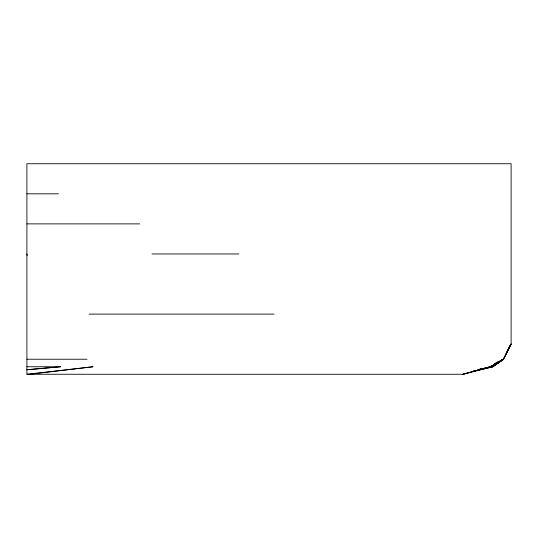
<?xml version="1.0" encoding="UTF-8"?>
<svg xmlns="http://www.w3.org/2000/svg" width="538" height="538" viewBox="0 0 538 538"><rect width="100%" height="100%" fill="white"/><g stroke="black" fill="none" stroke-linecap="round" stroke-linejoin="round"><path stroke-width="0.81" d="M471.577 371.63L492.64 366.748L503.581 359.229L511.1 344.179L511.1 163.74L26.9 163.74L26.9 374.26L462.976 374.26L493.057 366.748L503.581 359.229L502.761 359.229M501.49 360.117L491.019 366.748L492.64 366.748L503.44 359.229L511.1 344.179L503.312 359.229L492.236 366.748L477.838 370.131M505.431 354.932L511.1 344.179L508.598 348.476M506.493 352.78L511.1 344.179L507.583 350.628M508.719 348.476L511.1 344.179M503.44 359.229L492.236 366.748L478.41 369.862M503.312 359.229L491.819 366.748L478.161 369.862M501.665 360.117L491.396 366.748L478.484 369.606M491.019 366.748L501.624 360.117M499.385 361.314L490.595 366.748L499.472 361.314M493.649 364.656L497.785 362.155M493.689 364.656L497.879 362.155M497.542 362.155L495.424 363.406L497.623 362.155M490.051 366.748L462.976 374.26L490.051 366.748L503.581 359.229M471.436 371.63L476.238 370.5M478.746 369.606L491.819 366.748L503.165 359.229L491.396 366.748L485.659 367.972M478.282 369.539L483.198 368.496M29.913 374.26L93.067 366.748L26.9 374.26M60.586 366.748L26.9 369.754L60.586 366.748L26.9 366.748M26.9 193.821L58.481 193.821M26.9 223.882L139.678 223.882M152.012 253.97L238.919 253.97M89.066 314.118L274.03 314.118M26.9 359.229L87.048 359.229M26.9 253.97L27.216 255.55M492.263 365.49L490.192 366.748L492.29 365.49"/></g></svg>
